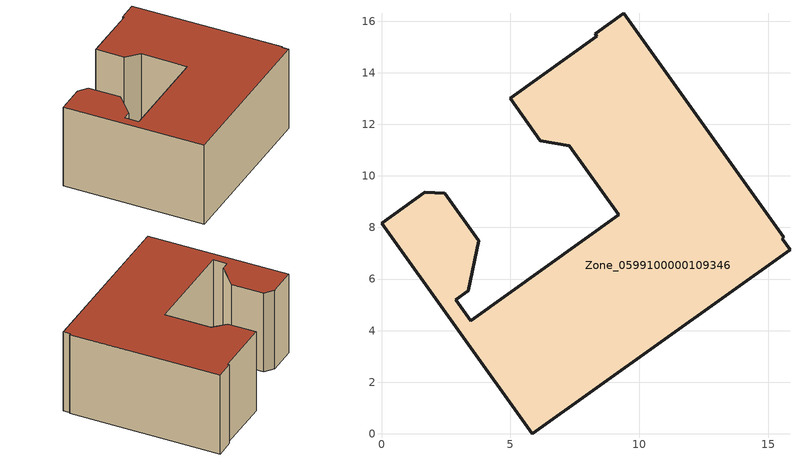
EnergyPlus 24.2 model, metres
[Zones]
Zone_0599100000109346
 floor ground (C_G): 4.99,13.01 8.36,15.42 8.29,15.52 9.39,16.31 15.6,7.62 15.54,7.56 15.84,7.14 5.84,0 0,8.16 1.67,9.36 2.46,9.32 3.77,7.48 3.37,5.56 2.88,5.2 3.46,4.39 9.2,8.49 7.28,11.18 6.15,11.37 z0
 wall outside (C_F): 8.36,15.42 4.99,13.01 6.15,11.37 7.28,11.18 9.2,8.49 3.46,4.39 2.88,5.2 3.37,5.56 3.77,7.48 2.46,9.32 1.67,9.36 0,8.16 5.84,0 15.84,7.14 15.54,7.56 15.6,7.62 9.39,16.31 8.29,15.52 8.36,15.42 z0:6.04
 roof outside (C_R): 15.84,7.14 15.54,7.56 15.6,7.62 9.39,16.31 8.29,15.52 8.36,15.42 4.99,13.01 6.15,11.37 7.28,11.18 9.2,8.49 3.46,4.39 2.88,5.2 3.37,5.56 3.77,7.48 2.46,9.32 1.67,9.36 0,8.16 5.84,0 z6.04
[BUILDING]
Pand.0599100000109346: North Axis=0; Terrain=City; Loads Convergence Tolerance Value=0.04; Temperature Convergence Tolerance Value=0.4; Solar Distribution=FullExterior; Maximum Number of Warmup Days=25; Minimum Number of Warmup Days=1
[Site:Location]
Rotterdam.The.Hague.AP_ZH_NLD Design_Conditions: Latitude=51.96; Longitude=4.45; Time Zone=1; Elevation=-4.5
[SITE:GROUNDTEMPERATURE:BUILDINGSURFACE]
18, 18, 18, 18, 18, 18, 18, 18, 18, 18, 18, 18
[MATERIAL] Thermal Absorptance=0.9; Solar Absorptance=0.7; Visible Absorptance=0.7
Name | Roughness | Thickness | Conductivity | Density | Specific Heat
G.TC.1975-1991 | MediumSmooth | 0.15 | 0.288461 | 540 | 1210
F.TC.1975-1991 | Rough | 0.3 | 0.230769 | 1920 | 840
R.TC.1975-1991 | MediumRough | 0.2 | 0.153846 | 1500 | 1000
[CONSTRUCTION]
C_G: G.TC.1975-1991
C_F: F.TC.1975-1991
C_R: R.TC.1975-1991
[ZONE]
Zone_0599100000109346: Type=1; Multiplier=1; Ceiling Height=Autocalculate; Volume=Autocalculate; Floor Area=autocalculate; Part of Total Floor Area=Yes
[ZONEINFILTRATION:DESIGNFLOWRATE]
Infil_Zone_0599100000109346: Zone or ZoneList or Space or SpaceList=Zone_0599100000109346; Schedule=AlwaysOn; Design Flow Rate Calculation Method=Flow/Area; Flow Rate per Floor Area=0.003; Constant Term Coefficient=1; Temperature Term Coefficient=0; Velocity Term Coefficient=0; Velocity Squared Term Coefficient=0
[HVACTEMPLATE:ZONE:IDEALLOADSAIRSYSTEM]
Zone_0599100000109346: Maximum Heating Supply Air Temperature=50; Minimum Cooling Supply Air Temperature=13; Maximum Heating Supply Air Humidity Ratio=0.0156; Minimum Cooling Supply Air Humidity Ratio=0.0077; Heating Limit=NoLimit; Cooling Limit=NoLimit; Dehumidification Control Type=ConstantSensibleHeatRatio; Cooling Sensible Heat Ratio=0.7; Dehumidification Setpoint=60; Humidification Control Type=None; Humidification Setpoint=30; Outdoor Air Method=None; Outdoor Air Flow Rate per Person=0.00944; Outdoor Air Flow Rate per Zone Floor Area=0; Outdoor Air Flow Rate per Zone=0; Demand Controlled Ventilation Type=None; Outdoor Air Economizer Type=NoEconomizer; Heat Recovery Type=None; Sensible Heat Recovery Effectiveness=0.7; Latent Heat Recovery Effectiveness=0.65
[ZONECONTROL:THERMOSTAT]
ThermostatControl_Zone_0599100000109346: Zone or ZoneList=Zone_0599100000109346; Control Type Schedule=DualSetpointControlType; Control 1=Thermostat_Zone_0599100000109346; Temperature Difference Between Cutout And Setpoint=0
[THERMOSTATSETPOINT:DUALSETPOINT]
Thermostat_Zone_0599100000109346: Heating Setpoint Temperature Schedule=HeatingSetpoint_Zone_0599100000109346; Cooling Setpoint Temperature Schedule=CoolingSetpoint_Zone_0599100000109346
[SCHEDULE:COMPACT]
HeatingSetpoint_Zone_0599100000109346: Through: 12/31, For: AllDays, Until: 24:00, 21
CoolingSetpoint_Zone_0599100000109346: Through: 12/31, For: AllDays, Until: 24:00, 24
DualSetpointControlType: Through: 12/31, For: AllDays, Until: 24:00, 4
AlwaysOn: Through: 12/31, For: AllDays, Until: 24:00, 1
